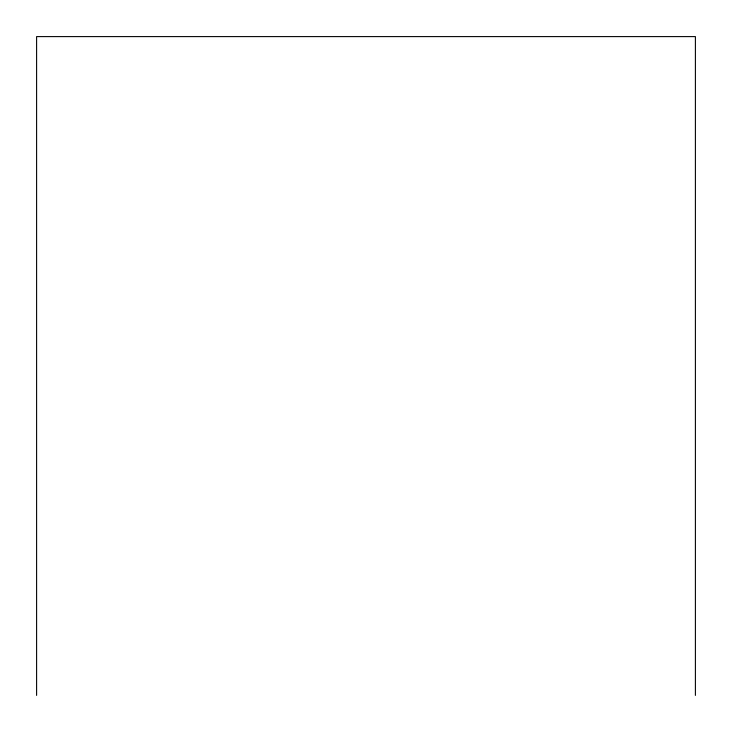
<?xml version="1.0" encoding="UTF-8"?>
<svg xmlns="http://www.w3.org/2000/svg" width="732" height="732" viewBox="0 0 732 732"><rect width="100%" height="100%" fill="white"/><g stroke="black" fill="none" stroke-linecap="round" stroke-linejoin="round"><path stroke-width="1.1" d="M695.4 695.4L695.4 36.6L36.6 36.6L36.6 695.4"/></g></svg>
